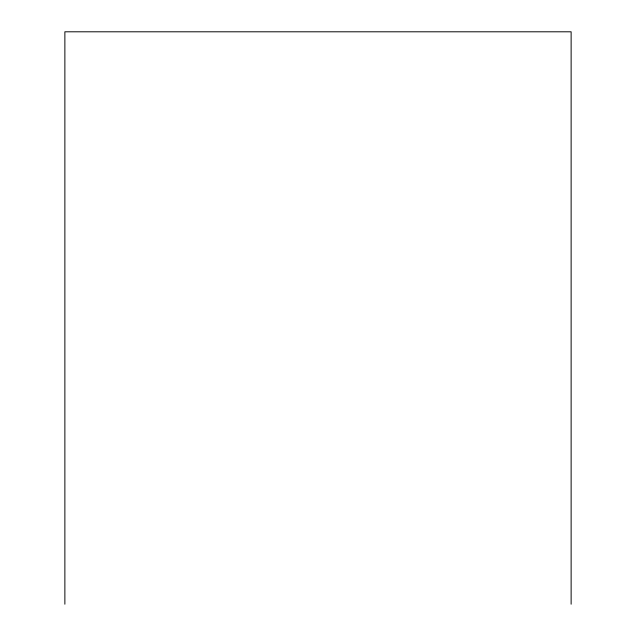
<?xml version="1.0" encoding="UTF-8"?>
<svg xmlns="http://www.w3.org/2000/svg" width="636" height="636" viewBox="0 0 636 636"><rect width="100%" height="100%" fill="white"/><g stroke="black" fill="none" stroke-linecap="round" stroke-linejoin="round"><path stroke-width="0.95" d="M571.128 604.2L571.128 31.8L64.872 31.8L64.872 604.2"/></g></svg>
